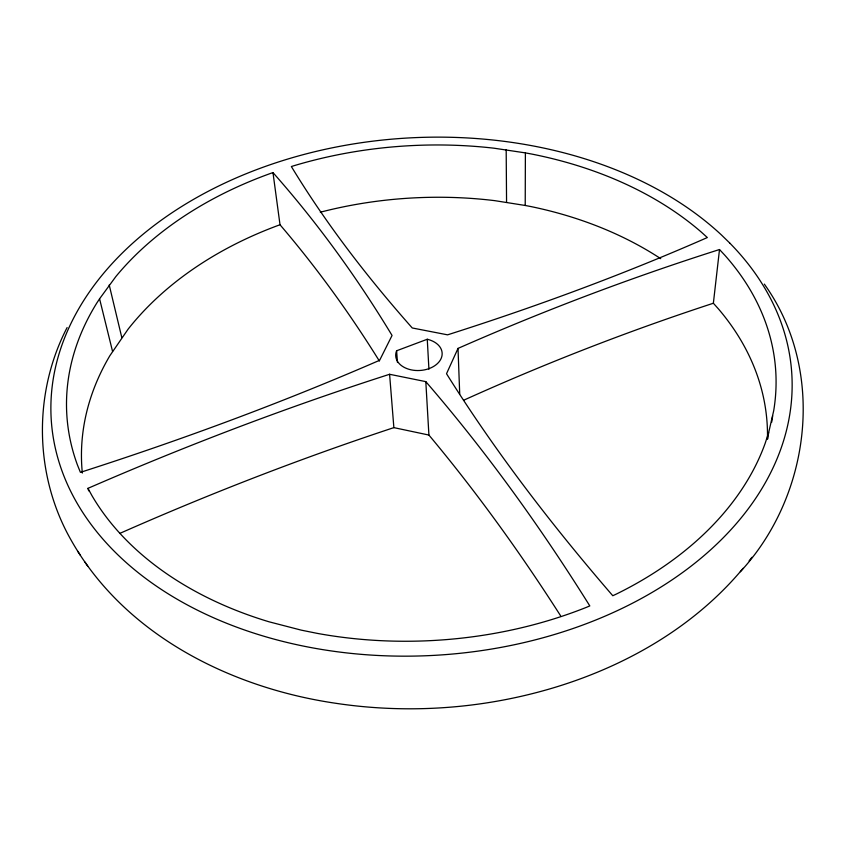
<?xml version="1.0" encoding="UTF-8"?>
<svg xmlns="http://www.w3.org/2000/svg" width="846" height="846" viewBox="0 0 846 846"><rect width="100%" height="100%" fill="white"/><g stroke="black" fill="none" stroke-linecap="round" stroke-linejoin="round"><path stroke-width="1.27" d="M660.737 258.675A343.339 247.561 -3.5 0 0 530.844 206.551L525.218 205.472L525.387 152.893L494.096 148.209A355.13 247.667 -3.5 0 0 293.985 165.71L291.362 166.535C326.302 224.116 367.661 277.583 412.256 327.973L447.566 334.836C535.719 306.812 622.635 274.76 707.33 237.546L701.419 232.195A355.13 247.667 -3.5 0 0 531.172 153.951L525.387 152.893M767.47 438.778A343.339 247.561 -3.5 0 0 718.54 309.033L713.368 303.238L719.502 249.528C630.64 277.752 543.344 310.842 458.014 348.404L446.519 373.721C495.661 452.176 552.311 525.715 612.79 595.732L615.994 594.241A355.13 247.667 -3.5 0 0 765.239 443.124L768.654 432.655L773.688 410.786A355.13 247.667 -3.5 0 0 724.853 255.27L719.502 249.528M767.629 439.085L768.654 432.655M771.668 422.281L772.694 415.841M67.098 327.571C32.846 393.453 34.295 475.79 71.201 540.287C124.351 634.373 229.52 687.163 333.335 702.92L334.942 703.163C405.234 713.844 477.779 709.308 546.178 689.934L547.764 689.49C622.201 668.139 693.181 628.356 743.126 568.301M379.399 361.062C349.694 313.263 316.605 267.537 280.015 224.772L277.488 225.671A343.339 247.561 -3.5 0 0 128.116 329.147L109.885 355.68A343.339 247.561 -3.5 0 0 82.337 473.051M99.574 298.797L96.782 303.069A355.13 247.667 -3.5 0 0 77.409 464.898L80.412 472.354C181.858 439.783 281.908 402.738 379.643 360.28L392.058 335.46C357.224 277.837 317.62 223.027 272.972 172.595L270.371 173.493A355.13 247.667 -3.5 0 0 115.817 276.61L99.574 298.797L112.55 351.397M740.335 571.748C811.198 495.058 826.256 370.601 764.329 284.108M749.112 560.835L751.967 557.292M463.576 400.274C545.014 363.473 628.419 331.008 713.368 303.238M120.005 533.318C209.544 493.768 300.912 458.331 393.866 427.632L428.911 435.055C476.732 492.287 520.417 552.903 560.56 615.74M87.963 488.343C186.575 445.451 287.206 407.148 389.594 374.281L425.813 381.631C486.418 451.817 540.71 527.301 589.81 605.916L586.49 607.312A355.13 247.667 -3.5 0 1 317.155 633.358L301.261 630.143L269.081 621.81A355.13 247.667 -3.5 0 1 91.971 495.671L87.963 488.343L88.682 490.839M396.605 350.773L427.262 339.257L428.235 339.51A23.254 16.021 -3.5 0 1 439.391 346.247L439.835 346.828A23.254 16.021 -3.5 0 1 431.1 367.756L430.254 368.126A23.254 16.021 -3.5 0 1 398.255 362.479L397.832 361.887A23.254 16.021 -3.5 0 1 396.605 350.773L397.472 362.49M525.218 205.472L494.815 200.661A343.339 247.561 -3.5 0 0 320.317 212.209M77.747 551.296L80.465 555.346M85.034 562.146L87.72 566.143M109.219 284.975L121.792 337.533M272.972 172.595L280.015 224.772M389.594 374.281L393.866 427.632M425.813 381.631L428.911 435.055M427.262 339.257L428.922 369.216M458.014 348.404L459.716 394.056M506.183 149.753L506.564 202.257M729.643 242.939L721.437 234.955A370.982 259.003 -3.5 0 0 84.96 298.596A370.982 259.003 -3.5 0 0 450.58 654.201A370.982 259.003 -3.5 0 0 729.643 242.939"/></g></svg>
